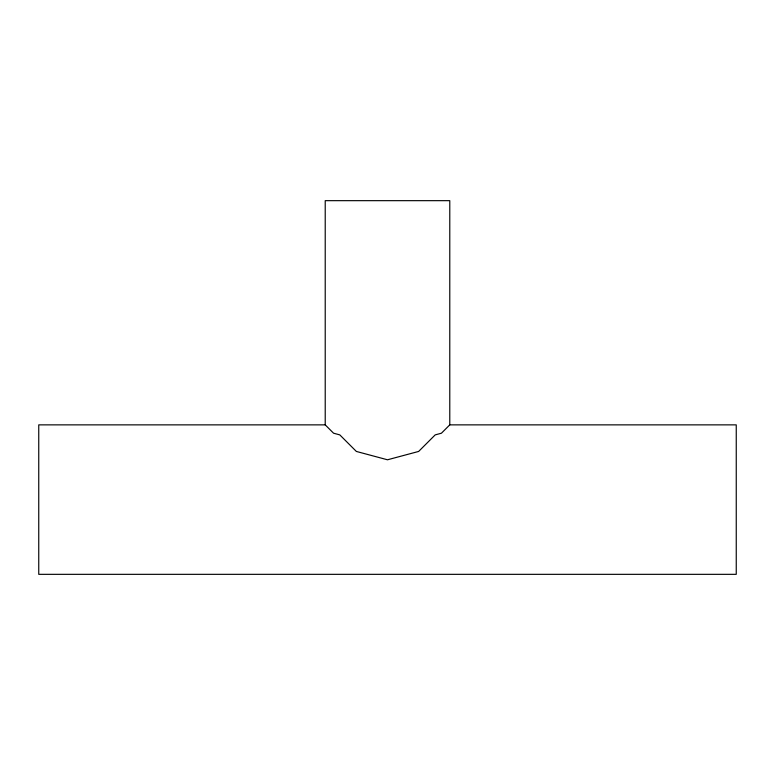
<?xml version="1.0" encoding="UTF-8"?>
<svg xmlns="http://www.w3.org/2000/svg" width="775" height="775" viewBox="0 0 775 775"><rect width="100%" height="100%" fill="white"/><g stroke="black" fill="none" stroke-linecap="round" stroke-linejoin="round"><path stroke-width="1.16" d="M449.781 424.865L441.43 433.206L435.201 434.882L418.636 451.447L387.5 459.788L356.364 451.447L339.799 434.882L333.57 433.206L325.219 424.865L38.75 424.865L38.75 574.333L736.25 574.333L736.25 424.865L449.781 424.865L449.781 200.667L325.219 200.667L325.219 424.865"/></g></svg>
